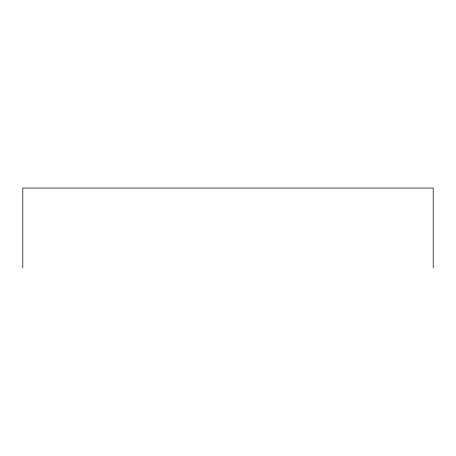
<?xml version="1.0" encoding="UTF-8"?>
<svg xmlns="http://www.w3.org/2000/svg" width="456" height="456" viewBox="0 0 456 456"><rect width="100%" height="100%" fill="white"/><g stroke="black" fill="none" stroke-linecap="round" stroke-linejoin="round"><path stroke-width="0.68" d="M433.2 267.928L433.2 188.071L22.8 188.071L22.8 267.928"/></g></svg>
